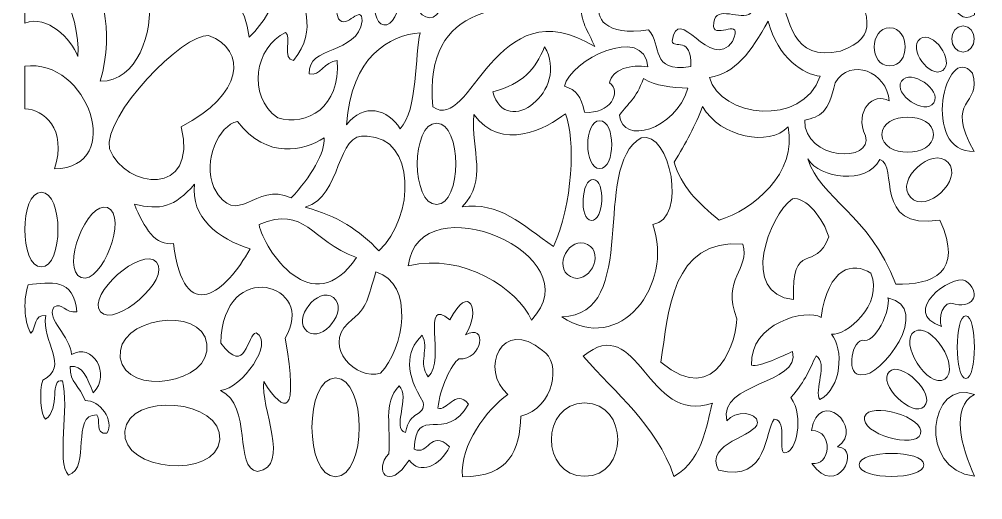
# Model space of a CAD drawing. Header units: centimetres. Extents: x -86 to 85, y -102 to 102.
# Drawn here: x 3.1 to 84.2, y -101.7 to -61.3 of the extents above; entities that cross this region are included whole.
import ezdxf

# ---------------------------------------------------------------- set-up
doc = ezdxf.new("R2010")
doc.units = ezdxf.units.CM
doc.header["$MEASUREMENT"] = 0
doc.layers.add('layer 1', color=7, linetype='Continuous')

msp = doc.modelspace()

# ---------------------------------------------------------------- linework, layer by layer
at = {"layer": 'layer 1', "color": 250, "lineweight": 9}
for points, knots in [([(19.53103, -49.22711), (25.48757, -48.87133), (27.52477, -57.93768), (22.47464, -62.80157), (22.47464, -62.80157), (21.75313, -57.56762), (17.59834, -58.06342), (17.07845, -60.43659), (17.07845, -60.43659), (14.49718, -57.32039), (16.03292, -49.68335), (19.53103, -49.22711)], [0, 0, 0, 0, 0.25, 0.25, 0.25, 0.25, 0.5, 0.5, 0.5, 0.5, 1, 1, 1, 1]), ([(8.46896, -56.85699), (15.08578, -50.82336), (16.23859, -66.41663), (9.94382, -66.52997), (9.94382, -66.52997), (11.17922, -62.05973), (10.03397, -58.43185), (8.46896, -56.85699)], [0, 0, 0, 0, 0.33333333, 0.33333333, 0.33333333, 0.33333333, 1, 1, 1, 1]), ([(83.44607, -53.22554), (83.44607, -53.22554), (83.45308, -60.94158), (83.45308, -60.94158), (83.45308, -60.94158), (81.51623, -62.16949), (81.01148, -57.92711), (82.56816, -57.06414), (82.56816, -57.06414), (79.18715, -57.93262), (79.76921, -50.58383), (83.44607, -53.22554)], [0, 0, 0, 0, 0.25, 0.25, 0.25, 0.25, 0.5, 0.5, 0.5, 0.5, 1, 1, 1, 1]), ([(38.90544, -57.59201), (41.45946, -51.9767), (33.58536, -54.36649), (37.63397, -58.16072), (37.63397, -58.16072), (34.36785, -58.57278), (38.10906, -64.13419), (38.98549, -59.06836), (38.98549, -59.06836), (42.19402, -62.35121), (43.8648, -53.3525), (38.90544, -57.59201)], [0, 0, 0, 0, 0.25, 0.25, 0.25, 0.25, 0.5, 0.5, 0.5, 0.5, 1, 1, 1, 1]), ([(30.73402, -56.94713), (29.82743, -55.94258), (30.83664, -54.59386), (31.06476, -54.20971), (31.06476, -54.20971), (28.86384, -53.90963), (28.74961, -57.96506), (28.9284, -59.25816), (28.9284, -59.25816), (28.19203, -60.81836), (28.06151, -58.04167), (27.07091, -58.32605), (27.07091, -58.32605), (26.60895, -59.8446), (28.41971, -62.10355), (26.1889, -64.76605), (26.1889, -64.76605), (25.24413, -64.77533), (26.02009, -62.6254), (25.52819, -62.41608), (25.52819, -62.41608), (22.95096, -63.65217), (22.2259, -67.7193), (24.8651, -69.60739), (24.8651, -69.60739), (27.28801, -70.34786), (30.18439, -68.71064), (29.86152, -64.76781), (29.86152, -64.76781), (28.77621, -64.8588), (28.46339, -66.15342), (27.51719, -65.90772), (27.51719, -65.90772), (27.3191, -63.48978), (31.56024, -64.32397), (31.97629, -61.45103), (31.97629, -61.45103), (31.91864, -59.94544), (30.65697, -62.21288), (29.97401, -61.28549), (29.97401, -61.28549), (29.10706, -59.15621), (32.11946, -59.34807), (32.42708, -57.00218), (32.42708, -57.00218), (32.68677, -55.59342), (31.27591, -54.04834), (30.73402, -56.94713)], [0, 0, 0, 0, 0.07692308, 0.07692308, 0.07692308, 0.07692308, 0.15384615, 0.15384615, 0.15384615, 0.15384615, 0.23076923, 0.23076923, 0.23076923, 0.23076923, 0.30769231, 0.30769231, 0.30769231, 0.30769231, 0.38461538, 0.38461538, 0.38461538, 0.38461538, 0.46153846, 0.46153846, 0.46153846, 0.46153846, 0.53846154, 0.53846154, 0.53846154, 0.53846154, 0.61538462, 0.61538462, 0.61538462, 0.61538462, 0.69230769, 0.69230769, 0.69230769, 0.69230769, 0.76923077, 0.76923077, 0.76923077, 0.76923077, 0.84615385, 0.84615385, 0.84615385, 0.84615385, 1, 1, 1, 1]), ([(3.58862, -55.54331), (3.58862, -55.54331), (3.59301, -61.63089), (3.59301, -61.63089), (3.59301, -61.63089), (5.50638, -60.89689), (7.4636, -62.96884), (8.05965, -64.4395), (8.05965, -64.4395), (8.30531, -60.8405), (5.70133, -55.78898), (3.58862, -55.54331)], [0, 0, 0, 0, 0.25, 0.25, 0.25, 0.25, 0.5, 0.5, 0.5, 0.5, 1, 1, 1, 1]), ([(56.75749, -60.06405), (52.44428, -55.88006), (48.70201, -63.26367), (56.04993, -62.20996), (56.04993, -62.20996), (57.26087, -63.4423), (56.09362, -65.82836), (59.59848, -65.29039), (59.59848, -65.29039), (59.71107, -62.64361), (58.13988, -63.85268), (58.03961, -63.15552), (58.03961, -63.15552), (58.49736, -59.78649), (61.26535, -65.86659), (63.1245, -63.16948), (63.1245, -63.16948), (64.08813, -61.03054), (61.66665, -63.00373), (61.51639, -61.91237), (61.51639, -61.91237), (61.46968, -59.98257), (63.52295, -61.31598), (64.4768, -60.90996), (64.4768, -60.90996), (65.10745, -60.44137), (66.2002, -59.33325), (65.41718, -58.51625), (65.41718, -58.51625), (64.02158, -60.07358), (63.37256, -58.8391), (62.16233, -59.39945), (62.16233, -59.39945), (62.21019, -58.39601), (63.19529, -57.29123), (61.95172, -56.90937), (61.95172, -56.90937), (60.67026, -56.81487), (59.76772, -58.13203), (59.91355, -60.19465), (59.91355, -60.19465), (59.23352, -60.70211), (58.31205, -60.46343), (58.20871, -59.93953), (58.20871, -59.93953), (58.57825, -59.588), (60.23389, -58.04197), (59.09466, -56.31075), (59.09466, -56.31075), (58.43379, -57.85393), (56.44092, -56.74337), (56.75749, -60.06405)], [0, 0, 0, 0, 0.07142857, 0.07142857, 0.07142857, 0.07142857, 0.14285714, 0.14285714, 0.14285714, 0.14285714, 0.21428571, 0.21428571, 0.21428571, 0.21428571, 0.28571429, 0.28571429, 0.28571429, 0.28571429, 0.35714286, 0.35714286, 0.35714286, 0.35714286, 0.42857143, 0.42857143, 0.42857143, 0.42857143, 0.5, 0.5, 0.5, 0.5, 0.57142857, 0.57142857, 0.57142857, 0.57142857, 0.64285714, 0.64285714, 0.64285714, 0.64285714, 0.71428571, 0.71428571, 0.71428571, 0.71428571, 0.78571429, 0.78571429, 0.78571429, 0.78571429, 0.85714286, 0.85714286, 0.85714286, 0.85714286, 1, 1, 1, 1]), ([(34.49755, -56.71927), (35.94948, -56.92292), (35.23853, -61.99173), (33.78657, -61.78812), (33.78657, -61.78812), (32.33467, -61.58452), (33.04562, -56.51555), (34.49755, -56.71927)], [0, 0, 0, 0, 0.33333333, 0.33333333, 0.33333333, 0.33333333, 1, 1, 1, 1]), ([(72.86988, -56.88785), (74.54602, -61.08638), (75.53841, -62.73528), (72.20623, -63.98779), (72.20623, -63.98779), (68.08073, -64.91672), (67.84559, -61.30827), (67.10764, -58.98302), (67.10764, -58.98302), (69.29885, -60.92085), (71.64222, -60.3317), (72.86988, -56.88785)], [0, 0, 0, 0, 0.25, 0.25, 0.25, 0.25, 0.5, 0.5, 0.5, 0.5, 1, 1, 1, 1]), ([(50.4339, -60.07817), (50.24429, -61.40785), (50.98281, -62.33623), (51.53762, -63.6027), (51.53762, -63.6027), (43.05589, -58.41228), (41.15277, -71.00193), (37.91633, -68.67498), (37.91633, -68.67498), (37.09744, -59.68962), (44.30786, -60.05413), (50.4339, -60.07817)], [0, 0, 0, 0, 0.25, 0.25, 0.25, 0.25, 0.5, 0.5, 0.5, 0.5, 1, 1, 1, 1]), ([(66.10795, -61.45774), (66.92204, -64.59732), (69.13394, -65.97647), (70.48834, -66.09686), (70.48834, -66.09686), (68.9848, -70.47344), (62.07634, -69.50435), (61.18037, -66.20528), (61.18037, -66.20528), (63.29345, -65.8953), (64.67986, -64.08456), (66.10795, -61.45774)], [0, 0, 0, 0, 0.25, 0.25, 0.25, 0.25, 0.5, 0.5, 0.5, 0.5, 1, 1, 1, 1]), ([(48.99511, -66.92565), (49.37597, -64.77422), (55.71542, -61.65997), (55.991, -65.31862), (55.991, -65.31862), (54.59279, -65.03972), (52.96877, -65.54314), (52.76285, -66.65164), (52.76285, -66.65164), (53.8322, -67.40761), (52.83464, -69.3079), (50.65976, -69.13464), (50.65976, -69.13464), (50.37219, -67.7445), (49.95994, -67.29258), (48.99511, -66.92565)], [0, 0, 0, 0, 0.2, 0.2, 0.2, 0.2, 0.4, 0.4, 0.4, 0.4, 0.6, 0.6, 0.6, 0.6, 1, 1, 1, 1]), ([(76.33591, -62.03574), (78.07188, -62.03574), (78.07186, -65.23682), (76.33591, -65.23682), (76.33591, -65.23682), (74.59998, -65.23682), (74.59997, -62.03574), (76.33591, -62.03574)], [0, 0, 0, 0, 0.33333333, 0.33333333, 0.33333333, 0.33333333, 1, 1, 1, 1]), ([(78.89539, -62.95691), (79.96561, -62.19292), (81.86033, -64.84719), (80.79019, -65.61117), (80.79019, -65.61117), (79.71999, -66.37515), (77.82522, -63.72091), (78.89539, -62.95691)], [0, 0, 0, 0, 0.33333333, 0.33333333, 0.33333333, 0.33333333, 1, 1, 1, 1]), ([(82.49991, -61.86658), (83.73723, -61.86658), (83.73721, -64.06837), (82.49991, -64.06837), (82.49991, -64.06837), (81.26259, -64.06837), (81.26257, -61.86658), (82.49991, -61.86658)], [0, 0, 0, 0, 0.33333333, 0.33333333, 0.33333333, 0.33333333, 1, 1, 1, 1]), ([(19.04129, -62.67447), (22.36472, -63.90533), (21.94857, -67.68781), (16.75204, -70.34382), (16.75204, -70.34382), (18.17767, -76.31669), (12.03286, -75.5872), (10.71973, -72.21671), (10.71973, -72.21671), (10.17051, -69.38281), (16.95192, -62.48912), (19.04129, -62.67447)], [0, 0, 0, 0, 0.25, 0.25, 0.25, 0.25, 0.5, 0.5, 0.5, 0.5, 1, 1, 1, 1]), ([(36.84568, -62.44409), (36.37983, -64.197), (36.66311, -68.99918), (35.15811, -70.52393), (35.15811, -70.52393), (34.15179, -68.87679), (32.10658, -68.2752), (30.64843, -70.19063), (30.64843, -70.19063), (31.03435, -64.38966), (34.29715, -62.66025), (36.84568, -62.44409)], [0, 0, 0, 0, 0.25, 0.25, 0.25, 0.25, 0.5, 0.5, 0.5, 0.5, 1, 1, 1, 1]), ([(83.44636, -72.428), (78.88447, -72.54973), (81.03529, -63.08344), (83.29158, -65.83554), (83.29158, -65.83554), (84.15899, -68.63012), (80.84161, -67.93485), (83.44636, -72.428)], [0, 0, 0, 0, 0.33333333, 0.33333333, 0.33333333, 0.33333333, 1, 1, 1, 1]), ([(47.30886, -63.63311), (49.4783, -67.23807), (44.06234, -71.49452), (42.9652, -67.41543), (42.9652, -67.41543), (45.49779, -66.72134), (46.51601, -65.53397), (47.30886, -63.63311)], [0, 0, 0, 0, 0.33333333, 0.33333333, 0.33333333, 0.33333333, 1, 1, 1, 1]), ([(3.59507, -65.26324), (8.87418, -64.52935), (12.13265, -73.74536), (6.09474, -73.89503), (6.09474, -73.89503), (7.16236, -70.48781), (5.1671, -68.91491), (3.60758, -68.83087), (3.60758, -68.83087), (3.60758, -68.83087), (3.59507, -65.26324), (3.59507, -65.26324)], [0, 0, 0, 0, 0.25, 0.25, 0.25, 0.25, 0.5, 0.5, 0.5, 0.5, 1, 1, 1, 1]), ([(69.18288, -69.79594), (69.11534, -73.1725), (75.02445, -73.42764), (74.29262, -71.10585), (74.29262, -71.10585), (73.32043, -69.03232), (74.97197, -67.38445), (76.29057, -68.18238), (76.29057, -68.18238), (76.09781, -65.73721), (73.05438, -64.48908), (71.73727, -66.64576), (71.73727, -66.64576), (71.2121, -69.16941), (70.5202, -69.50431), (69.18288, -69.79594)], [0, 0, 0, 0, 0.2, 0.2, 0.2, 0.2, 0.4, 0.4, 0.4, 0.4, 0.6, 0.6, 0.6, 0.6, 1, 1, 1, 1]), ([(77.32395, -66.52458), (78.0517, -65.42938), (80.76786, -67.23418), (80.04028, -68.32939), (80.04028, -68.32939), (79.31253, -69.42457), (76.59635, -67.61979), (77.32395, -66.52458)], [0, 0, 0, 0, 0.33333333, 0.33333333, 0.33333333, 0.33333333, 1, 1, 1, 1]), ([(55.63176, -66.29559), (56.58011, -66.94281), (58.04515, -67.02637), (59.36928, -67.10991), (59.36928, -67.10991), (58.27104, -70.64978), (53.82795, -71.91181), (53.61122, -69.37617), (53.61122, -69.37617), (54.35477, -68.32473), (54.97237, -68.07206), (55.63176, -66.29559)], [0, 0, 0, 0, 0.25, 0.25, 0.25, 0.25, 0.5, 0.5, 0.5, 0.5, 1, 1, 1, 1]), ([(60.58982, -68.65952), (62.13665, -71.26037), (66.20384, -72.05219), (67.78175, -70.36336), (67.78175, -70.36336), (68.62035, -74.22891), (64.78413, -77.38327), (62.00343, -78.20285), (62.00343, -78.20285), (60.18896, -76.77793), (58.80179, -75.34616), (58.20187, -73.33677), (58.20187, -73.33677), (59.17347, -71.74037), (60.01954, -70.20963), (60.58982, -68.65952)], [0, 0, 0, 0, 0.2, 0.2, 0.2, 0.2, 0.4, 0.4, 0.4, 0.4, 0.6, 0.6, 0.6, 0.6, 1, 1, 1, 1]), ([(41.35792, -69.32389), (43.67455, -72.51246), (47.48602, -70.49118), (49.06014, -69.25657), (49.06014, -69.25657), (49.92519, -71.35054), (49.66194, -76.97467), (48.06388, -80.42638), (48.06388, -80.42638), (45.39095, -78.589), (43.48409, -76.62362), (40.37221, -77.09661), (40.37221, -77.09661), (42.58325, -74.76254), (41.09899, -72.46451), (41.35792, -69.32389)], [0, 0, 0, 0, 0.2, 0.2, 0.2, 0.2, 0.4, 0.4, 0.4, 0.4, 0.6, 0.6, 0.6, 0.6, 1, 1, 1, 1]), ([(80.01511, -71.01527), (80.01511, -72.97834), (75.68177, -72.97837), (75.68177, -71.01527), (75.68177, -71.01527), (75.68177, -69.05216), (80.01511, -69.05219), (80.01511, -71.01527)], [0, 0, 0, 0, 0.33333333, 0.33333333, 0.33333333, 0.33333333, 1, 1, 1, 1]), ([(21.47376, -69.89861), (24.01282, -73.17387), (27.06281, -72.34351), (28.757, -71.29606), (28.757, -71.29606), (28.91018, -72.42424), (27.61937, -74.62982), (25.99417, -76.33298), (25.99417, -76.33298), (22.904, -74.8712), (21.53229, -79.1103), (19.48972, -75.47219), (19.48972, -75.47219), (18.53868, -73.14123), (19.90832, -70.26329), (21.47376, -69.89861)], [0, 0, 0, 0, 0.2, 0.2, 0.2, 0.2, 0.4, 0.4, 0.4, 0.4, 0.6, 0.6, 0.6, 0.6, 1, 1, 1, 1]), ([(38.21905, -70.04595), (40.37076, -70.04595), (40.37074, -76.89278), (38.21905, -76.89278), (38.21905, -76.89278), (36.06736, -76.89278), (36.06734, -70.04595), (38.21905, -70.04595)], [0, 0, 0, 0, 0.33333333, 0.33333333, 0.33333333, 0.33333333, 1, 1, 1, 1]), ([(51.94349, -69.84428), (53.28856, -69.84428), (53.28856, -73.87065), (51.94349, -73.87065), (51.94349, -73.87065), (50.59842, -73.87065), (50.59842, -69.84428), (51.94349, -69.84428)], [0, 0, 0, 0, 0.33333333, 0.33333333, 0.33333333, 0.33333333, 1, 1, 1, 1]), ([(32.38202, -71.15058), (36.46912, -71.25096), (36.43926, -77.89722), (33.38175, -80.79348), (33.38175, -80.79348), (31.68506, -79.01882), (29.90125, -77.85198), (27.17941, -77.12187), (27.17941, -77.12187), (30.33992, -76.22722), (29.68821, -70.67842), (32.38202, -71.15058)], [0, 0, 0, 0, 0.25, 0.25, 0.25, 0.25, 0.5, 0.5, 0.5, 0.5, 1, 1, 1, 1]), ([(55.43118, -71.26896), (57.89515, -70.66564), (59.33316, -78.13803), (56.41104, -78.57777), (56.41104, -78.57777), (58.21488, -83.62395), (53.62224, -89.66126), (48.75896, -86.32564), (48.75896, -86.32564), (55.44975, -86.18584), (51.14551, -73.76684), (55.43118, -71.26896)], [0, 0, 0, 0, 0.25, 0.25, 0.25, 0.25, 0.5, 0.5, 0.5, 0.5, 1, 1, 1, 1]), ([(81.23906, -73.36287), (82.56147, -74.79688), (79.39599, -77.716), (78.07353, -76.28201), (78.07353, -76.28201), (76.75115, -74.84797), (79.91661, -71.92887), (81.23906, -73.36287)], [0, 0, 0, 0, 0.33333333, 0.33333333, 0.33333333, 0.33333333, 1, 1, 1, 1]), ([(69.44594, -73.06278), (70.48042, -74.71939), (74.33319, -75.2557), (75.50442, -73.11763), (75.50442, -73.11763), (77.12781, -73.57193), (74.83064, -79.05305), (80.53726, -78.21171), (80.53726, -78.21171), (82.63262, -82.65429), (79.90693, -83.66448), (76.85191, -83.5886), (76.85191, -83.5886), (74.59833, -77.67619), (70.50505, -76.40258), (69.44594, -73.06278)], [0, 0, 0, 0, 0.2, 0.2, 0.2, 0.2, 0.4, 0.4, 0.4, 0.4, 0.6, 0.6, 0.6, 0.6, 1, 1, 1, 1]), ([(17.87231, -75.18636), (17.50639, -77.91645), (19.87824, -79.81432), (22.5439, -80.61945), (22.5439, -80.61945), (20.53524, -84.21975), (17.00361, -87.32564), (16.09936, -80.16875), (16.09936, -80.16875), (14.58126, -80.41219), (13.63924, -78.8936), (12.8152, -76.8674), (12.8152, -76.8674), (14.96742, -77.38832), (16.18428, -77.13253), (17.87231, -75.18636)], [0, 0, 0, 0, 0.2, 0.2, 0.2, 0.2, 0.4, 0.4, 0.4, 0.4, 0.6, 0.6, 0.6, 0.6, 1, 1, 1, 1]), ([(35.8388, -82.03888), (40.54729, -80.94864), (45.03458, -84.00507), (46.1984, -86.60607), (46.1984, -86.60607), (51.53581, -81.1555), (36.7669, -74.90126), (35.8388, -82.03888)], [0, 0, 0, 0, 0.33333333, 0.33333333, 0.33333333, 0.33333333, 1, 1, 1, 1]), ([(51.4101, -74.78578), (52.45514, -74.83509), (52.29204, -78.28927), (51.24704, -78.23998), (51.24704, -78.23998), (50.20197, -78.19057), (50.36509, -74.73642), (51.4101, -74.78578)], [0, 0, 0, 0, 0.33333333, 0.33333333, 0.33333333, 0.33333333, 1, 1, 1, 1]), ([(4.98617, -75.85707), (6.84577, -75.85707), (6.84576, -82.14065), (4.98617, -82.14065), (4.98617, -82.14065), (3.1266, -82.14065), (3.1266, -75.85707), (4.98617, -75.85707)], [0, 0, 0, 0, 0.33333333, 0.33333333, 0.33333333, 0.33333333, 1, 1, 1, 1]), ([(68.24221, -84.89275), (68.03702, -79.78515), (70.14037, -82.67601), (71.20887, -79.61151), (71.20887, -79.61151), (70.78633, -78.14139), (69.27058, -76.16218), (68.14824, -76.40355), (68.14824, -76.40355), (66.23022, -77.82157), (63.64167, -84.40388), (68.24221, -84.89275)], [0, 0, 0, 0, 0.25, 0.25, 0.25, 0.25, 0.5, 0.5, 0.5, 0.5, 1, 1, 1, 1]), ([(10.55823, -77.15528), (12.29709, -77.81442), (10.06974, -83.69005), (8.33096, -83.03085), (8.33096, -83.03085), (6.5921, -82.37171), (8.81939, -76.49612), (10.55823, -77.15528)], [0, 0, 0, 0, 0.33333333, 0.33333333, 0.33333333, 0.33333333, 1, 1, 1, 1]), ([(31.48577, -81.34951), (27.81348, -86.82767), (23.73254, -80.71321), (23.28977, -78.57245), (23.28977, -78.57245), (27.2083, -76.93799), (27.60783, -79.91488), (31.48577, -81.34951)], [0, 0, 0, 0, 0.33333333, 0.33333333, 0.33333333, 0.33333333, 1, 1, 1, 1]), ([(50.92153, -80.25167), (52.42999, -81.05258), (50.99509, -83.75523), (49.4866, -82.95435), (49.4866, -82.95435), (47.97813, -82.15346), (49.41303, -79.45079), (50.92153, -80.25167)], [0, 0, 0, 0, 0.33333333, 0.33333333, 0.33333333, 0.33333333, 1, 1, 1, 1]), ([(57.08545, -90.14742), (61.91501, -94.19438), (63.46687, -87.97849), (63.48554, -86.50729), (63.48554, -86.50729), (62.1663, -83.08321), (64.61036, -82.40145), (63.98172, -80.21746), (63.98172, -80.21746), (57.96107, -79.75346), (57.75953, -85.86551), (57.08545, -90.14742)], [0, 0, 0, 0, 0.25, 0.25, 0.25, 0.25, 0.5, 0.5, 0.5, 0.5, 1, 1, 1, 1]), ([(14.67607, -81.75259), (15.90596, -83.14746), (11.19274, -87.30315), (9.96301, -85.90839), (9.96301, -85.90839), (8.73312, -84.51352), (13.44625, -80.35782), (14.67607, -81.75259)], [0, 0, 0, 0, 0.33333333, 0.33333333, 0.33333333, 0.33333333, 1, 1, 1, 1]), ([(25.49207, -88.12668), (28.27437, -83.57052), (20.22759, -81.23127), (20.07943, -88.54097), (20.07943, -88.54097), (22.20338, -91.45087), (22.28035, -87.74771), (23.06331, -87.67375), (23.06331, -87.67375), (24.58297, -88.53408), (21.89387, -92.3188), (20.04954, -92.53829), (20.04954, -92.53829), (22.7818, -93.78647), (21.14289, -99.10852), (23.16322, -99.35149), (23.16322, -99.35149), (26.01693, -98.92444), (23.38112, -93.89205), (23.68187, -91.77894), (23.68187, -91.77894), (25.4902, -94.60746), (26.63793, -94.6983), (25.49207, -88.12668)], [0, 0, 0, 0, 0.14285714, 0.14285714, 0.14285714, 0.14285714, 0.28571429, 0.28571429, 0.28571429, 0.28571429, 0.42857143, 0.42857143, 0.42857143, 0.42857143, 0.57142857, 0.57142857, 0.57142857, 0.57142857, 0.71428571, 0.71428571, 0.71428571, 0.71428571, 1, 1, 1, 1]), ([(61.94349, -99.2395), (60.63473, -96.93885), (65.24551, -96.35999), (65.20728, -95.23988), (65.20728, -95.23988), (65.18584, -94.25955), (63.32324, -94.25513), (62.63255, -95.08682), (62.63255, -95.08682), (61.94907, -91.74537), (68.82178, -92.09603), (68.1731, -89.25023), (68.1731, -89.25023), (67.36528, -89.60637), (65.39183, -90.61056), (64.72107, -90.39275), (64.72107, -90.39275), (64.54109, -86.87628), (69.35116, -85.59401), (70.56468, -86.3943), (70.56468, -86.3943), (71.16784, -82.1017), (73.28096, -81.70919), (74.74142, -82.66095), (74.74142, -82.66095), (75.87999, -85.34103), (72.58777, -88.0023), (71.43912, -87.79691), (71.43912, -87.79691), (72.47322, -89.03198), (72.30952, -92.34564), (70.4543, -93.30286), (70.4543, -93.30286), (69.95422, -92.55221), (71.16502, -90.22148), (70.15667, -89.62627), (70.15667, -89.62627), (69.52306, -90.80771), (69.36747, -91.56713), (68.02798, -93.13671), (68.02798, -93.13671), (69.17346, -94.75284), (68.43071, -97.7431), (67.61782, -97.73955), (67.61782, -97.73955), (66.76687, -98.1093), (67.86308, -94.96306), (66.62814, -94.95935), (66.62814, -94.95935), (65.76916, -95.87203), (66.20802, -100.31484), (61.94349, -99.2395)], [0, 0, 0, 0, 0.07142857, 0.07142857, 0.07142857, 0.07142857, 0.14285714, 0.14285714, 0.14285714, 0.14285714, 0.21428571, 0.21428571, 0.21428571, 0.21428571, 0.28571429, 0.28571429, 0.28571429, 0.28571429, 0.35714286, 0.35714286, 0.35714286, 0.35714286, 0.42857143, 0.42857143, 0.42857143, 0.42857143, 0.5, 0.5, 0.5, 0.5, 0.57142857, 0.57142857, 0.57142857, 0.57142857, 0.64285714, 0.64285714, 0.64285714, 0.64285714, 0.71428571, 0.71428571, 0.71428571, 0.71428571, 0.78571429, 0.78571429, 0.78571429, 0.78571429, 0.85714286, 0.85714286, 0.85714286, 0.85714286, 1, 1, 1, 1]), ([(33.12464, -82.56521), (36.41233, -83.51585), (35.49023, -89.05856), (33.5044, -91.08869), (33.5044, -91.08869), (31.46976, -91.6757), (28.6454, -88.93233), (30.77986, -86.86562), (30.77986, -86.86562), (32.62528, -85.39846), (32.3732, -84.81195), (33.12464, -82.56521)], [0, 0, 0, 0, 0.25, 0.25, 0.25, 0.25, 0.5, 0.5, 0.5, 0.5, 1, 1, 1, 1]), ([(3.88343, -83.63491), (3.36591, -85.13998), (3.64551, -87.09113), (4.11235, -87.71926), (4.11235, -87.71926), (4.58999, -87.23239), (4.31611, -86.12614), (5.35136, -86.22991), (5.35136, -86.22991), (4.98578, -88.4811), (7.41941, -90.48244), (5.09532, -91.66709), (5.09532, -91.66709), (4.78711, -92.56035), (4.93204, -94.65104), (5.33393, -94.9529), (5.33393, -94.9529), (6.62979, -94.07996), (5.6321, -91.45049), (6.76727, -91.73403), (6.76727, -91.73403), (7.35905, -93.89894), (6.22182, -98.59474), (7.26464, -99.6571), (7.26464, -99.6571), (9.20655, -99.05303), (7.41094, -94.52352), (9.64517, -94.58763), (9.64517, -94.58763), (10.01617, -94.89211), (9.44078, -96.2777), (10.49402, -96.13663), (10.49402, -96.13663), (11.16926, -95.06774), (9.8937, -93.31183), (8.65761, -93.3882), (8.65761, -93.3882), (8.25475, -92.07744), (7.30931, -91.91449), (7.41776, -90.52026), (7.41776, -90.52026), (8.4219, -90.34444), (8.88402, -91.54212), (9.34276, -92.74439), (9.34276, -92.74439), (10.89689, -91.14646), (9.25142, -88.44361), (7.52714, -89.51805), (7.52714, -89.51805), (7.43878, -87.93617), (5.3693, -86.59254), (6.0368, -85.52427), (6.0368, -85.52427), (6.77464, -85.06874), (6.99075, -86.07406), (7.96859, -85.91071), (7.96859, -85.91071), (7.73685, -83.03574), (5.73876, -83.434), (3.88343, -83.63491)], [0, 0, 0, 0, 0.0625, 0.0625, 0.0625, 0.0625, 0.125, 0.125, 0.125, 0.125, 0.1875, 0.1875, 0.1875, 0.1875, 0.25, 0.25, 0.25, 0.25, 0.3125, 0.3125, 0.3125, 0.3125, 0.375, 0.375, 0.375, 0.375, 0.4375, 0.4375, 0.4375, 0.4375, 0.5, 0.5, 0.5, 0.5, 0.5625, 0.5625, 0.5625, 0.5625, 0.625, 0.625, 0.625, 0.625, 0.6875, 0.6875, 0.6875, 0.6875, 0.75, 0.75, 0.75, 0.75, 0.8125, 0.8125, 0.8125, 0.8125, 0.875, 0.875, 0.875, 0.875, 1, 1, 1, 1]), ([(35.91602, -98.39554), (36.80328, -99.63338), (38.52597, -98.9219), (39.31578, -97.26362), (39.31578, -97.26362), (37.67671, -95.74101), (37.55125, -98.09184), (36.34675, -97.4561), (36.34675, -97.4561), (36.45622, -93.58068), (38.98535, -97.11331), (40.91684, -93.68558), (40.91684, -93.68558), (39.77541, -92.343), (39.09309, -94.36039), (38.33774, -94.00911), (38.33774, -94.00911), (38.47669, -92.34338), (39.51859, -90.30675), (40.09081, -89.87286), (40.09081, -89.87286), (42.08632, -90.01294), (42.56806, -86.83083), (40.64346, -87.84408), (40.64346, -87.84408), (41.99141, -85.81824), (40.95899, -83.4214), (39.34097, -86.59791), (39.34097, -86.59791), (36.8271, -84.51335), (39.04683, -89.95508), (37.52649, -91.37644), (37.52649, -91.37644), (36.63389, -90.26169), (37.63838, -88.96184), (37.00027, -87.89335), (37.00027, -87.89335), (35.57046, -89.29751), (35.62308, -91.19585), (37.08978, -93.50516), (37.08978, -93.50516), (37.29948, -94.82537), (35.91642, -94.09055), (35.61932, -96.07906), (35.61932, -96.07906), (34.4091, -95.77279), (36.0555, -93.06091), (35.07078, -92.15324), (35.07078, -92.15324), (33.65404, -93.65671), (34.4362, -95.53301), (34.20341, -97.86645), (34.20341, -97.86645), (32.88714, -99.20618), (34.17629, -101.11052), (35.91602, -98.39554)], [0, 0, 0, 0, 0.06666667, 0.06666667, 0.06666667, 0.06666667, 0.13333333, 0.13333333, 0.13333333, 0.13333333, 0.2, 0.2, 0.2, 0.2, 0.26666667, 0.26666667, 0.26666667, 0.26666667, 0.33333333, 0.33333333, 0.33333333, 0.33333333, 0.4, 0.4, 0.4, 0.4, 0.46666667, 0.46666667, 0.46666667, 0.46666667, 0.53333333, 0.53333333, 0.53333333, 0.53333333, 0.6, 0.6, 0.6, 0.6, 0.66666667, 0.66666667, 0.66666667, 0.66666667, 0.73333333, 0.73333333, 0.73333333, 0.73333333, 0.8, 0.8, 0.8, 0.8, 0.86666667, 0.86666667, 0.86666667, 0.86666667, 1, 1, 1, 1]), ([(81.85107, -85.26235), (83.45585, -85.66902), (84.0313, -84.17979), (82.69698, -83.30222), (82.69698, -83.30222), (81.53282, -82.73361), (77.13104, -85.95942), (80.70179, -87.15103), (80.70179, -87.15103), (80.37765, -86.5286), (80.7982, -84.80744), (81.85107, -85.26235)], [0, 0, 0, 0, 0.25, 0.25, 0.25, 0.25, 0.5, 0.5, 0.5, 0.5, 1, 1, 1, 1]), ([(29.5522, -84.72421), (28.24506, -83.70972), (26.03552, -86.55671), (27.34263, -87.57121), (27.34263, -87.57121), (28.64983, -88.58567), (30.8593, -85.73863), (29.5522, -84.72421)], [0, 0, 0, 0, 0.33333333, 0.33333333, 0.33333333, 0.33333333, 1, 1, 1, 1]), ([(74.01692, -88.29258), (72.9918, -88.5818), (72.74266, -91.37148), (73.91908, -91.20463), (73.91908, -91.20463), (75.58514, -91.57118), (80.04149, -85.51642), (76.18871, -84.75088), (76.18871, -84.75088), (76.4627, -85.66059), (75.11004, -88.7349), (74.01692, -88.29258)], [0, 0, 0, 0, 0.25, 0.25, 0.25, 0.25, 0.5, 0.5, 0.5, 0.5, 1, 1, 1, 1]), ([(18.91473, -88.62452), (19.35954, -91.95173), (12.07265, -93.13019), (11.62455, -89.77837), (11.62455, -89.77837), (11.17971, -86.45112), (18.46664, -85.27269), (18.91473, -88.62452)], [0, 0, 0, 0, 0.33333333, 0.33333333, 0.33333333, 0.33333333, 1, 1, 1, 1]), ([(50.55707, -89.65736), (55.22048, -85.75463), (55.88743, -95.545), (61.43645, -93.60066), (61.43645, -93.60066), (60.99937, -94.65184), (60.85247, -98.29242), (58.18903, -99.77186), (58.18903, -99.77186), (56.6904, -95.38293), (53.28686, -92.8193), (50.55707, -89.65736)], [0, 0, 0, 0, 0.25, 0.25, 0.25, 0.25, 0.5, 0.5, 0.5, 0.5, 1, 1, 1, 1]), ([(40.40628, -99.78465), (40.15653, -97.13904), (42.49927, -94.06523), (44.21335, -92.87472), (44.21335, -92.87472), (41.80191, -90.80876), (43.72658, -86.28788), (47.12643, -89.18241), (47.12643, -89.18241), (48.77894, -90.11811), (48.10855, -94.02195), (45.30882, -94.69953), (45.30882, -94.69953), (45.21455, -97.57643), (44.37944, -99.7818), (40.40628, -99.78465)], [0, 0, 0, 0, 0.2, 0.2, 0.2, 0.2, 0.4, 0.4, 0.4, 0.4, 0.6, 0.6, 0.6, 0.6, 1, 1, 1, 1]), ([(78.42196, -87.56905), (79.82068, -86.68397), (82.3583, -90.69462), (80.95963, -91.57959), (80.95963, -91.57959), (79.56091, -92.46467), (77.02324, -88.45405), (78.42196, -87.56905)], [0, 0, 0, 0, 0.33333333, 0.33333333, 0.33333333, 0.33333333, 1, 1, 1, 1]), ([(82.73751, -86.24882), (83.69536, -86.24882), (83.69534, -91.54001), (82.73751, -91.54001), (82.73751, -91.54001), (81.77968, -91.54001), (81.77967, -86.24882), (82.73751, -86.24882)], [0, 0, 0, 0, 0.33333333, 0.33333333, 0.33333333, 0.33333333, 1, 1, 1, 1]), ([(76.28718, -90.95934), (77.28857, -89.94357), (80.24438, -92.85767), (79.24288, -93.87341), (79.24288, -93.87341), (78.24147, -94.8892), (75.28567, -91.9751), (76.28718, -90.95934)], [0, 0, 0, 0, 0.33333333, 0.33333333, 0.33333333, 0.33333333, 1, 1, 1, 1]), ([(29.73114, -91.47536), (32.3801, -91.47536), (32.38009, -99.79038), (29.73114, -99.79038), (29.73114, -99.79038), (27.0822, -99.79038), (27.08218, -91.47536), (29.73114, -91.47536)], [0, 0, 0, 0, 0.33333333, 0.33333333, 0.33333333, 0.33333333, 1, 1, 1, 1]), ([(83.46102, -92.87362), (79.66007, -91.41245), (78.61572, -99.21223), (83.46598, -99.75367), (83.46598, -99.75367), (82.35138, -97.29064), (81.43293, -93.94603), (83.46102, -92.87362)], [0, 0, 0, 0, 0.33333333, 0.33333333, 0.33333333, 0.33333333, 1, 1, 1, 1]), ([(71.95701, -97.28482), (74.04605, -97.38571), (71.86694, -101.72318), (69.79143, -98.66527), (69.79143, -98.66527), (71.31609, -98.95995), (71.71328, -95.93706), (69.75571, -95.89743), (69.75571, -95.89743), (70.36993, -92.21363), (74.25808, -95.61526), (71.95701, -97.28482)], [0, 0, 0, 0, 0.25, 0.25, 0.25, 0.25, 0.5, 0.5, 0.5, 0.5, 1, 1, 1, 1]), ([(19.98748, -96.66315), (19.69377, -100.03663), (11.70841, -99.34147), (12.00209, -95.96794), (12.00209, -95.96794), (12.29582, -92.59445), (20.28118, -93.28963), (19.98748, -96.66315)], [0, 0, 0, 0, 0.33333333, 0.33333333, 0.33333333, 0.33333333, 1, 1, 1, 1]), ([(50.67224, -93.58131), (54.38533, -93.58131), (54.38532, -99.74482), (50.67224, -99.74482), (50.67224, -99.74482), (46.95915, -99.74482), (46.95914, -93.58131), (50.67224, -93.58131)], [0, 0, 0, 0, 0.33333333, 0.33333333, 0.33333333, 0.33333333, 1, 1, 1, 1]), ([(78.93493, -96.17336), (78.52402, -97.54095), (73.81732, -96.12666), (74.2283, -94.75902), (74.2283, -94.75902), (74.63925, -93.39139), (79.34592, -94.80576), (78.93493, -96.17336)], [0, 0, 0, 0, 0.33333333, 0.33333333, 0.33333333, 0.33333333, 1, 1, 1, 1]), ([(79.21732, -98.7953), (79.21732, -100.08848), (73.76718, -100.0885), (73.76718, -98.7953), (73.76718, -98.7953), (73.76718, -97.50211), (79.21732, -97.50212), (79.21732, -98.7953)], [0, 0, 0, 0, 0.33333333, 0.33333333, 0.33333333, 0.33333333, 1, 1, 1, 1])]:
    msp.add_open_spline(points, degree=3, knots=knots, dxfattribs=at)

doc.saveas('drawing.dxf')
